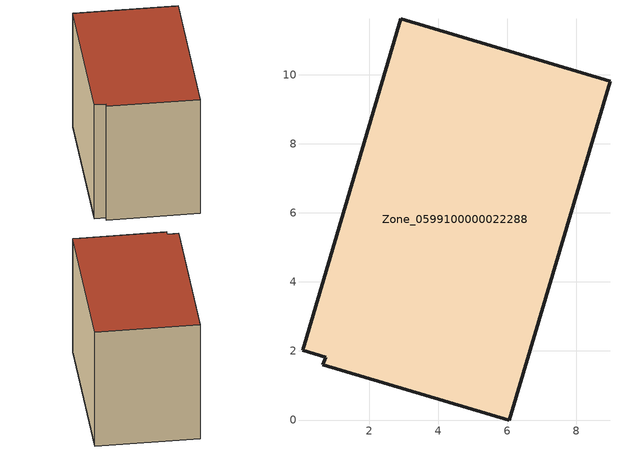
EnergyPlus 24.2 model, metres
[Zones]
Zone_0599100000022288
 floor ground (C_G): 6.06,0 0.65,1.6 0.75,1.82 0.07,2.03 2.92,11.62 8.98,9.82 z0.56
 wall outside (C_F): 6.06,0 8.98,9.82 2.92,11.62 0.07,2.03 0.75,1.82 0.65,1.6 6.06,0 z0.56:8.68
 roof outside (C_R): 0.65,1.6 6.06,0 8.98,9.82 2.92,11.62 0.07,2.03 0.75,1.82 z8.68
[BUILDING]
Pand.0599100000022288: North Axis=0; Terrain=City; Loads Convergence Tolerance Value=0.04; Temperature Convergence Tolerance Value=0.4; Solar Distribution=FullExterior; Maximum Number of Warmup Days=25; Minimum Number of Warmup Days=1
[Site:Location]
Rotterdam.The.Hague.AP_ZH_NLD Design_Conditions: Latitude=51.96; Longitude=4.45; Time Zone=1; Elevation=-4.5
[SITE:GROUNDTEMPERATURE:BUILDINGSURFACE]
18, 18, 18, 18, 18, 18, 18, 18, 18, 18, 18, 18
[MATERIAL] Thermal Absorptance=0.9; Solar Absorptance=0.7; Visible Absorptance=0.7
Name | Roughness | Thickness | Conductivity | Density | Specific Heat
G.TI.1965-1974 | MediumSmooth | 0.15 | 0.882353 | 540 | 1210
F.TI.1965-1974 | Rough | 0.3 | 0.697674 | 1920 | 840
R.TI.1965-1974 | MediumRough | 0.2 | 0.232558 | 1500 | 1000
[CONSTRUCTION]
C_G: G.TI.1965-1974
C_F: F.TI.1965-1974
C_R: R.TI.1965-1974
[ZONE]
Zone_0599100000022288: Type=1; Multiplier=1; Ceiling Height=Autocalculate; Volume=Autocalculate; Floor Area=autocalculate; Part of Total Floor Area=Yes
[ZONEINFILTRATION:DESIGNFLOWRATE]
Infil_Zone_0599100000022288: Zone or ZoneList or Space or SpaceList=Zone_0599100000022288; Schedule=AlwaysOn; Design Flow Rate Calculation Method=Flow/Area; Flow Rate per Floor Area=0.003; Constant Term Coefficient=1; Temperature Term Coefficient=0; Velocity Term Coefficient=0; Velocity Squared Term Coefficient=0
[HVACTEMPLATE:ZONE:IDEALLOADSAIRSYSTEM]
Zone_0599100000022288: Maximum Heating Supply Air Temperature=50; Minimum Cooling Supply Air Temperature=13; Maximum Heating Supply Air Humidity Ratio=0.0156; Minimum Cooling Supply Air Humidity Ratio=0.0077; Heating Limit=NoLimit; Cooling Limit=NoLimit; Dehumidification Control Type=ConstantSensibleHeatRatio; Cooling Sensible Heat Ratio=0.7; Dehumidification Setpoint=60; Humidification Control Type=None; Humidification Setpoint=30; Outdoor Air Method=None; Outdoor Air Flow Rate per Person=0.00944; Outdoor Air Flow Rate per Zone Floor Area=0; Outdoor Air Flow Rate per Zone=0; Demand Controlled Ventilation Type=None; Outdoor Air Economizer Type=NoEconomizer; Heat Recovery Type=None; Sensible Heat Recovery Effectiveness=0.7; Latent Heat Recovery Effectiveness=0.65
[ZONECONTROL:THERMOSTAT]
ThermostatControl_Zone_0599100000022288: Zone or ZoneList=Zone_0599100000022288; Control Type Schedule=DualSetpointControlType; Control 1=Thermostat_Zone_0599100000022288; Temperature Difference Between Cutout And Setpoint=0
[THERMOSTATSETPOINT:DUALSETPOINT]
Thermostat_Zone_0599100000022288: Heating Setpoint Temperature Schedule=HeatingSetpoint_Zone_0599100000022288; Cooling Setpoint Temperature Schedule=CoolingSetpoint_Zone_0599100000022288
[SCHEDULE:COMPACT]
HeatingSetpoint_Zone_0599100000022288: Through: 12/31, For: AllDays, Until: 24:00, 21
CoolingSetpoint_Zone_0599100000022288: Through: 12/31, For: AllDays, Until: 24:00, 24
DualSetpointControlType: Through: 12/31, For: AllDays, Until: 24:00, 4
AlwaysOn: Through: 12/31, For: AllDays, Until: 24:00, 1
